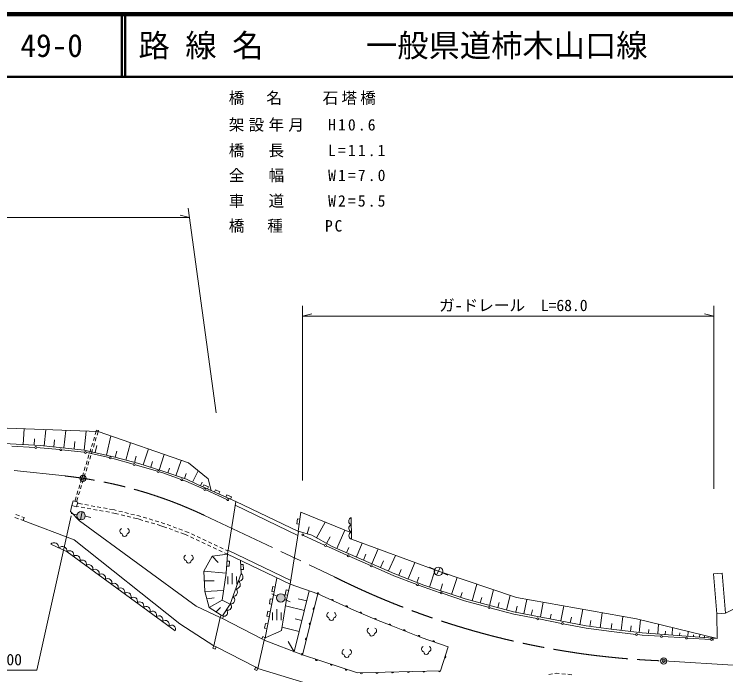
# Model space of a CAD drawing. Units: millimetres, scale not verified. Extents: x 40000 to 680000, y 20000 to 380000.
# Drawn here: x 160535 to 274231, y 274390 to 380000 of the extents above; entities that cross this region are included whole.
import ezdxf
from ezdxf.enums import TextEntityAlignment as Align

# ---------------------------------------------------------------- set-up
doc = ezdxf.new("R2010")
doc.units = ezdxf.units.MM
doc.header["$LTSCALE"] = 1000
doc.header["$PDMODE"] = 32
doc.header["$PDSIZE"] = 500
doc.linetypes.add('CHAIN', pattern=[18.5, 12, -1.5, 3.5, -1.5])
for name, color, linetype, lineweight in [('M-BGD', 7, 'Continuous', 13), ('M-BMK', 2, 'CHAIN', 13), ('M-BMK-SRVR', 3, 'Continuous', 13), ('M-STR-HTXT', 7, 'Continuous', 13), ('M-TTL', 2, 'Continuous', 140), ('M-TTL-LINE', 7, 'Continuous', 50)]:
    doc.layers.add(name, color=color, linetype=linetype, lineweight=lineweight)
doc.layers.add('M-TTL-TXT', color=7, linetype='Continuous')
doc.styles.add('ＭＳ ゴシック', font='')
doc.styles.get('ＭＳ ゴシック').set_extended_font_data('MS Gothic')

msp = doc.modelspace()

# ---------------------------------------------------------------- hatches: boundary and pattern name
at = {"layer": 'M-BGD'}
for points in [[(171864, 299631, 1), (170552, 300010, 0.00944), (170545, 299985, 0.98129)], [(203716, 286333, 1), (202527, 287005, 0.00944), (202515, 286983, 0.98129)]]:
    msp.add_hatch(color=256, dxfattribs=at).paths.add_polyline_path(points)

# ---------------------------------------------------------------- linework, layer by layer
for p, q in [((173947, 313278), (155877, 313921)), ((161984, 311195), (162115, 313699)), ((165333, 310988), (165603, 313575)), ((168477, 310660), (168769, 313463)), ((171685, 310325), (172012, 313347)), ((173481, 312783), (173706, 313517)), ((173706, 313517), (173993, 313429)), ((173768, 312698), (173993, 313429)), ((188394, 308261), (173947, 313278)), ((163698, 311105), (163750, 312093)), ((166847, 310830), (166963, 311946)), ((170088, 310492), (170213, 311688)), ((173187, 311827), (173363, 312400)), ((173474, 311742), (173651, 312315)), ((175262, 309512), (175960, 312579)), ((155700, 311524), (164727, 311051)), ((163839, 310739), (160143, 310920)), ((164672, 310699), (164138, 310725)), ((167822, 310386), (164672, 310699)), ((164727, 311051), (171685, 310325)), ((172599, 309915), (172775, 310489)), ((172886, 309830), (173063, 310404)), ((172893, 310871), (173069, 311444)), ((173180, 310786), (173357, 311360)), ((173454, 309923), (173710, 311049)), ((178373, 308723), (179126, 311480)), ((181160, 307931), (181970, 310492)), ((171664, 310005), (168121, 310357)), ((171800, 309975), (171664, 310005)), ((171685, 310325), (176599, 309207)), ((175705, 309108), (172093, 309910)), ((172305, 308959), (172481, 309533)), ((172592, 308874), (172769, 309448)), ((176676, 309186), (176941, 310154)), ((179747, 308348), (180013, 309320)), ((183708, 307125), (184495, 309615)), ((172011, 308004), (172187, 308577)), ((172298, 307919), (172475, 308492)), ((176485, 308935), (175998, 309043)), ((179560, 308047), (176485, 308935)), ((176599, 309207), (180458, 308154)), ((180458, 308154), (184260, 306951)), ((182336, 307559), (182627, 308481)), ((186383, 306219), (187226, 308666)), ((191550, 305704), (188394, 308261)), ((171717, 307048), (171893, 307621)), ((172004, 306963), (172181, 307536)), ((183403, 306937), (179848, 307964)), ((185075, 306670), (185333, 307419)), ((189038, 305170), (189926, 307020)), ((171423, 306092), (171599, 306665)), ((171710, 306007), (171887, 306581)), ((184130, 306728), (183691, 306854)), ((187183, 305631), (184130, 306728)), ((184260, 306951), (188045, 305647)), ((187744, 305750), (188027, 306573)), ((170835, 304180), (171011, 304754)), ((171129, 305136), (171305, 305710)), ((171416, 305051), (171593, 305625)), ((187965, 305351), (187465, 305530)), ((190861, 304064), (187965, 305351)), ((188045, 305647), (189822, 304794)), ((195936, 302116), (189822, 304794)), ((190275, 304595), (190543, 305207)), ((190841, 304784), (190681, 304418)), ((191574, 304463), (190841, 304784)), ((192009, 303836), (191550, 305704)), ((170541, 303225), (170717, 303798)), ((170828, 303140), (171005, 303713)), ((171122, 304095), (171299, 304669)), ((194516, 302440), (191135, 303942)), ((191413, 304097), (191574, 304463)), ((192673, 303982), (192513, 303615)), ((193406, 303661), (192673, 303982)), ((193245, 303294), (193406, 303661)), ((170197, 302108), (170423, 302842)), ((170486, 302026), (170711, 302757)), ((194505, 303179), (194345, 302813)), ((195238, 302858), (194505, 303179)), ((195077, 302492), (195238, 302858)), ((169531, 300491), (169739, 301433)), ((169739, 301433), (169950, 302178)), ((169739, 301433), (170484, 301223)), ((169950, 302178), (170694, 301967)), ((170484, 301223), (170694, 301967)), ((170513, 301327), (170822, 301271)), ((170650, 301811), (171435, 301668)), ((171828, 301596), (172419, 301489)), ((172812, 301417), (173402, 301310)), ((194594, 293669), (195935, 302113)), ((205853, 296681), (195837, 301494)), ((205952, 297299), (195935, 302113)), ((170966, 298981), (169531, 300491)), ((171384, 300480), (171128, 299142)), ((171216, 301199), (171806, 301092)), ((172200, 301020), (172790, 300913)), ((173184, 300841), (173774, 300734)), ((173796, 301238), (174386, 301131)), ((174167, 300662), (174758, 300555)), ((174780, 301059), (175370, 300951)), ((175151, 300483), (175742, 300376)), ((175764, 300880), (176548, 300737)), ((176135, 300304), (176444, 300248)), ((176444, 300248), (177215, 300059)), ((176548, 300737), (176847, 300664)), ((177235, 300569), (177818, 300426)), ((178207, 300331), (178790, 300188)), ((206353, 300407), (205911, 297329)), ((206353, 300407), (214408, 297071)), ((160645, 299528), (161210, 299326)), ((160803, 300003), (161368, 299800)), ((161586, 299191), (161954, 299059)), ((161744, 299665), (162123, 299529)), ((162123, 299529), (161954, 299059)), ((161954, 299059), (170102, 295982)), ((169648, 300156), (170545, 299985)), ((171900, 299724), (172797, 299552)), ((177604, 299964), (178187, 299821)), ((178575, 299726), (179158, 299584)), ((179178, 300093), (179761, 299951)), ((179546, 299488), (180318, 299300)), ((180149, 299856), (180448, 299783)), ((180318, 299300), (181081, 299074)), ((180448, 299783), (180745, 299695)), ((181129, 299581), (181704, 299411)), ((182088, 299298), (182663, 299128)), ((205793, 299321), (205679, 298529)), ((206189, 299264), (205793, 299321)), ((214368, 299531), (214425, 296056)), ((189623, 285360), (170966, 298981)), ((181465, 298961), (182040, 298791)), ((182424, 298677), (182999, 298507)), ((183047, 299014), (183622, 298844)), ((183383, 298394), (184146, 298168)), ((184006, 298731), (184303, 298643)), ((184146, 298168), (184894, 297895)), ((184303, 298643), (184599, 298535)), ((184974, 298398), (185538, 298192)), ((185914, 298055), (186477, 297849)), ((205679, 298529), (206075, 298472)), ((207355, 296909), (207682, 298035)), ((208828, 296291), (210216, 298807)), ((185270, 297758), (185833, 297552)), ((186209, 297415), (186772, 297209)), ((186853, 297712), (187416, 297506)), ((187148, 297071), (187896, 296798)), ((187792, 297368), (188088, 297261)), ((187896, 296798), (188346, 296588)), ((188088, 297261), (188482, 297076)), ((188845, 296907), (189388, 296653)), ((204610, 288856), (205952, 297299)), ((208100, 296692), (205911, 297329)), ((212099, 294577), (213371, 297501)), ((170102, 295982), (187009, 282523)), ((188708, 296419), (189252, 296165)), ((189614, 295996), (190158, 295742)), ((189751, 296484), (190294, 296230)), ((190657, 296060), (191200, 295806)), ((191563, 295637), (192106, 295383)), ((206776, 296683), (210130, 295120)), ((211317, 294918), (208100, 296692)), ((210456, 295393), (211029, 296432)), ((228317, 290958), (214425, 296056)), ((190520, 295572), (191064, 295318)), ((191426, 295149), (191970, 294895)), ((192332, 294726), (192876, 294472)), ((192469, 295214), (193012, 294960)), ((193375, 294790), (193918, 294536)), ((210402, 294993), (211216, 294614)), ((211216, 294614), (213780, 293484)), ((221348, 290553), (211317, 294918)), ((213640, 293907), (213999, 294734)), ((215203, 293227), (216157, 295420)), ((217675, 292151), (218700, 294506)), ((190853, 290952), (192165, 293338)), ((192165, 293338), (194594, 293669)), ((192165, 293338), (193100, 292322)), ((193238, 294302), (193782, 294048)), ((194144, 293879), (194594, 293669)), ((194281, 294367), (194675, 294183)), ((194425, 290654), (194594, 293669)), ((204610, 288856), (194594, 293669)), ((204709, 289474), (194692, 294287)), ((214054, 293363), (217440, 291871)), ((216322, 292740), (216721, 293656)), ((220358, 290984), (221444, 293480)), ((194931, 292539), (194532, 292561)), ((194886, 291740), (194931, 292539)), ((196798, 290569), (196664, 292674)), ((219061, 291548), (219518, 292598)), ((223478, 289707), (224528, 292348)), ((194487, 291762), (194886, 291740)), ((197105, 292046), (196705, 292021)), ((196757, 291222), (197156, 291248)), ((197156, 291248), (197105, 292046)), ((217714, 291750), (221197, 290215)), ((221984, 290301), (222346, 291212)), ((226871, 291615), (227705, 291242)), ((226891, 288410), (227801, 291147)), ((228596, 291552), (228015, 290316)), ((191006, 287701), (190853, 290952)), ((190853, 290952), (194425, 290654)), ((193762, 286342), (194425, 290654)), ((194683, 288868), (194676, 290092)), ((195383, 288872), (195373, 290622)), ((196083, 288876), (196076, 290101)), ((221197, 290215), (224841, 288843)), ((221348, 290553), (225980, 288713)), ((224845, 289164), (225166, 289972)), ((240776, 286744), (228317, 290958)), ((228950, 290684), (229798, 290305)), ((230403, 287242), (231303, 289948)), ((273648, 290654), (272259, 290541)), ((272783, 284150), (272259, 290541)), ((274172, 284264), (273648, 290654)), ((190925, 289423), (192470, 289409)), ((202519, 289860), (200637, 280303)), ((204610, 288856), (204006, 286139)), ((204610, 288856), (209052, 287350)), ((228630, 287831), (228988, 288907)), ((233720, 286217), (234428, 288891)), ((191006, 287701), (193998, 287880)), ((191684, 285157), (191006, 287701)), ((201843, 288495), (201688, 287710)), ((201688, 287710), (202081, 287633)), ((202235, 288417), (201843, 288495)), ((204005, 287975), (203831, 287194)), ((204395, 287888), (204005, 287975)), ((207678, 287816), (205280, 278063)), ((225122, 288737), (225879, 288452)), ((225879, 288452), (228615, 287517)), ((225980, 288713), (232564, 286523)), ((236472, 285488), (237131, 287976)), ((191315, 286540), (192509, 286684)), ((201456, 286532), (201302, 285748)), ((201849, 286455), (201456, 286532)), ((201681, 287358), (202515, 286983)), ((203831, 287194), (204221, 287107)), ((207284, 286212), (205883, 286557)), ((228899, 287420), (232504, 286189)), ((231847, 286761), (232107, 287542)), ((232564, 286523), (240301, 284474)), ((235001, 285878), (235234, 286757)), ((239172, 284773), (239783, 287080)), ((240776, 286744), (259977, 283332)), ((191684, 285157), (193762, 286342)), ((195044, 285705), (193762, 286342)), ((201302, 285748), (201694, 285670)), ((203220, 281486), (204006, 286139)), ((203772, 286415), (204605, 286040)), ((206902, 284660), (203881, 285403)), ((232504, 286189), (236261, 285180)), ((237814, 285133), (238034, 285961)), ((241978, 284146), (242429, 286450)), ((244611, 283630), (245071, 285980)), ((247882, 282990), (248354, 285397)), ((193433, 283554), (189623, 285360)), ((193616, 283910), (191684, 285157)), ((192785, 284447), (193511, 285120)), ((201070, 284570), (200915, 283785)), ((201462, 284493), (201070, 284570)), ((201813, 283102), (201806, 284327)), ((202513, 283106), (202503, 284856)), ((203213, 283110), (203206, 284335)), ((236551, 285102), (240357, 284080)), ((251932, 282197), (240301, 284474)), ((240689, 284398), (240872, 285334)), ((243156, 283915), (243328, 284793)), ((250895, 282400), (251377, 284860)), ((254184, 281899), (254502, 284305)), ((274172, 284264), (272783, 284150)), ((192454, 279021), (193433, 283554)), ((193616, 283910), (193433, 283554)), ((193433, 283554), (193789, 283371)), ((193616, 283910), (193972, 283727)), ((193972, 283727), (193789, 283371)), ((200098, 280130), (193789, 283371)), ((200915, 283785), (201307, 283708)), ((206513, 283080), (205439, 283344)), ((240357, 284080), (244048, 283368)), ((244343, 283311), (247976, 282611)), ((246175, 283324), (246320, 284064)), ((249394, 282693), (249570, 283589)), ((257537, 281488), (257787, 283721)), ((259977, 283332), (272857, 280204)), ((260384, 281169), (260610, 283178)), ((272857, 280204), (272783, 284150)), ((187009, 282523), (192454, 279021)), ((200683, 282608), (200528, 281823)), ((201076, 282531), (200683, 282608)), ((206082, 281324), (203308, 282006)), ((248270, 282554), (251919, 281850)), ((255903, 281672), (251932, 282197)), ((252524, 282118), (252646, 283042)), ((255903, 281672), (256022, 282575)), ((259011, 281323), (259111, 282209)), ((263390, 280922), (263508, 282474)), ((200528, 281823), (200921, 281746)), ((202842, 281274), (200637, 280303)), ((203220, 281486), (202842, 281274)), ((251919, 281850), (255989, 281286)), ((260898, 281111), (255903, 281672)), ((255989, 281286), (259840, 280854)), ((272857, 280204), (260898, 281111)), ((261891, 281036), (261936, 281625)), ((264555, 280834), (264596, 281376)), ((265645, 280751), (265735, 281934)), ((266856, 280659), (266887, 281070)), ((268151, 280561), (268210, 281333)), ((270046, 280418), (270081, 280878)), ((199475, 275414), (200454, 279947)), ((200281, 280486), (200098, 280130)), ((200098, 280130), (200454, 279947)), ((200281, 280486), (200637, 280303)), ((200637, 280303), (200454, 279947)), ((200454, 279947), (206571, 277559)), ((260138, 280821), (260890, 280736)), ((260890, 280736), (263827, 280543)), ((264126, 280523), (267818, 280279)), ((268118, 280260), (271810, 280016)), ((269065, 280492), (269087, 280780)), ((270838, 280358), (270852, 280547)), ((272109, 279996), (272328, 279982)), ((192454, 279021), (192272, 278665)), ((192272, 278665), (192627, 278482)), ((192454, 279021), (192810, 278838)), ((192810, 278838), (192627, 278482)), ((199119, 275596), (192810, 278838)), ((205280, 278063), (204283, 279689)), ((199119, 275596), (198937, 275241)), ((198937, 275241), (199292, 275058)), ((199119, 275596), (199475, 275414)), ((199475, 275414), (199292, 275058)), ((206835, 273156), (199475, 275414)), ((245933, 274442), (246526, 274535)), ((246921, 274597), (247249, 274648)), ((247249, 274648), (247622, 274609)), ((248019, 274567), (248616, 274505)), ((249014, 274463), (249611, 274400))]:
    msp.add_line(p, q, dxfattribs=at)
for points in [[(186274, 281434), (168974, 294070), (166362, 295280)], [(284609, 292196), (279723, 287065), (274172, 284264)], [(193829, 283800), (195044, 285705), (196798, 290569)]]:
    msp.add_lwpolyline(points, dxfattribs=at)
msp.add_lwpolyline([(229894, 278860), (225556, 280360), (221023, 282138), (218164, 283279), (214792, 284714), (209052, 287350), (206571, 277559), (215386, 274688), (228657, 275037)], close=True, dxfattribs=at)
for centre, radius in [((163988, 310732), 150), ((167971, 310371), 150), ((171946, 309943), 150), ((175851, 309075), 150), ((179704, 308005), 150), ((183547, 306896), 150), ((187324, 305581), 150), ((190998, 304003), 150), ((194654, 302379), 150), ((171208, 299820), 683), ((206640, 296747), 150), ((210266, 295057), 150), ((213917, 293423), 150), ((217577, 291810), 150), ((228313, 290930), 683), ((224982, 288790), 150), ((203121, 286669), 683), ((228757, 287469), 150), ((236406, 285141), 150), ((244195, 283340), 150), ((248123, 282582), 150), ((259989, 280837), 150), ((263977, 280533), 150), ((267968, 280269), 150), ((271959, 280006), 150)]:
    msp.add_circle(centre, radius, dxfattribs=at)
for centre, radius, start, end in [((214597, 298955), 619, 111.69278, 250.1997), ((214616, 297797), 619, 111.69278, 250.1997), ((177860, 297363), 449, 113.78132, 257.61476), ((178163, 296903), 401, 176.86155, 3.80437), ((178462, 297367), 449, 283.05116, 66.88459), ((214635, 296638), 619, 111.69278, 250.1997), ((166902, 294734), 768, 355.5683, 134.70364), ((168208, 294129), 768, 355.5683, 134.70364), ((169396, 293579), 647, 336.9883, 130.72099), ((170414, 292836), 647, 336.9883, 130.72099), ((188103, 293093), 449, 113.78132, 257.61476), ((188705, 293096), 449, 283.05116, 66.88459), ((171431, 292093), 647, 336.9883, 130.72099), ((188407, 292632), 401, 176.86155, 3.80437), ((172449, 291349), 647, 336.9883, 130.72099), ((173467, 290606), 647, 336.9883, 130.72099), ((174484, 289863), 647, 336.9883, 130.72099), ((196421, 290018), 668, 264.7116, 55.61955), ((175502, 289119), 647, 336.9883, 130.72099), ((176520, 288376), 647, 336.9883, 130.72099), ((195983, 288802), 668, 264.7116, 55.61955), ((177537, 287633), 647, 336.9883, 130.72099), ((195544, 287586), 668, 264.7116, 55.61955), ((178555, 286890), 647, 336.9883, 130.72099), ((179573, 286146), 647, 336.9883, 130.72099), ((195106, 286370), 668, 264.7116, 55.61955), ((209058, 287318), 177, 344.13037, 146.53555), ((180590, 285403), 647, 336.9883, 130.72099), ((194682, 285266), 569, 244.43445, 50.50424), ((211329, 286275), 177, 344.13037, 146.53555), ((213601, 285231), 177, 344.13037, 146.53555), ((181608, 284660), 647, 336.9883, 130.72099), ((182625, 283916), 647, 336.9883, 130.72099), ((194075, 284314), 569, 244.43445, 50.50424), ((208469, 284938), 177, 84.57656, 246.98174), ((210909, 283926), 449, 113.78132, 257.61476), ((211511, 283929), 449, 283.05116, 66.88459), ((215888, 284218), 177, 345.74484, 148.15002), ((183643, 283173), 647, 336.9883, 130.72099), ((211213, 283465), 401, 176.86155, 3.80437), ((218189, 283240), 177, 347.03942, 149.4446), ((184661, 282430), 647, 336.9883, 130.72099), ((185678, 281686), 647, 336.9883, 130.72099), ((207855, 282514), 177, 84.57656, 246.98174), ((220511, 282313), 177, 347.03942, 149.4446), ((217391, 281446), 449, 113.78132, 257.61476), ((217694, 280986), 401, 176.86155, 3.80437), ((217993, 281450), 449, 283.05116, 66.88459), ((222837, 281397), 177, 347.37759, 149.78277), ((207241, 280091), 177, 84.57656, 246.98174), ((225164, 280484), 177, 347.37759, 149.78277), ((227522, 279651), 177, 349.72592, 152.1311), ((226062, 278498), 449, 113.78132, 257.61476), ((226665, 278502), 449, 283.05116, 66.88459), ((206626, 277668), 177, 84.57656, 246.98174), ((213366, 278000), 449, 113.78132, 257.61476), ((213670, 277540), 401, 176.86155, 3.80437), ((213968, 278004), 449, 283.05116, 66.88459), ((226366, 278038), 401, 176.86155, 3.80437), ((229350, 277266), 177, 260.87143, 63.2766), ((208843, 276847), 177, 170.75723, 333.16241), ((211220, 276073), 177, 170.75723, 333.16241), ((213597, 275299), 177, 170.75723, 333.16241), ((215995, 274731), 177, 190.3051, 352.71028), ((218494, 274797), 177, 190.3051, 352.71028), ((220993, 274863), 177, 190.3051, 352.71028), ((223493, 274928), 177, 190.3051, 352.71028), ((225992, 274994), 177, 190.3051, 352.71028), ((228491, 275060), 177, 190.3051, 352.71028)]:
    msp.add_arc(centre, radius, start, end, dxfattribs=at)
at = {"layer": 'M-BMK'}
for p, q in [((168663, 306173), (160535, 307069)), ((190949, 299862), (211694, 290040)), ((264304, 276610), (279557, 275671))]:
    msp.add_line(p, q, dxfattribs=at)
for centre, radius, start, end in [((160995, 236595), 70000, 64.66448, 83.71106), ((268962, 404614), 128089, 243.44287, 267.91589)]:
    msp.add_arc(centre, radius, start, end, dxfattribs=at)
at = {"layer": 'M-BMK-SRVR'}
for centre in [(171527, 305798), (264304, 276610)]:
    msp.add_circle(centre, 500, dxfattribs=at)
for p in [(171527, 305798), (264304, 276610)]:
    msp.add_point(p, dxfattribs=at)
at = {"layer": 'M-STR-HTXT'}
for p, q in [((188340, 348986), (192797, 316258)), ((105171, 347489), (188544, 347489)), ((188544, 347489), (187044, 347864)), ((206598, 305459), (206598, 333393)), ((272328, 304111), (272328, 333393)), ((206598, 331723), (208098, 332098)), ((272328, 331723), (270828, 332098)), ((206598, 331723), (272328, 331723)), ((164128, 275132), (169627, 299817)), ((141128, 275132), (164128, 275132))]:
    msp.add_line(p, q, dxfattribs=at)
at = {"layer": 'M-TTL'}
msp.add_line((680000, 380000), (40000, 380000), dxfattribs=at)
at = {"layer": 'M-TTL-LINE'}
for p, q in [((177750, 380000), (177750, 370000)), ((178250, 380000), (178250, 370000)), ((40000, 370000), (680000, 370000))]:
    msp.add_line(p, q, dxfattribs=at)

# ---------------------------------------------------------------- texts
at = {"layer": 'M-STR-HTXT', "style": 'ＭＳ ゴシック'}
for s, p in [('ガ-ドレール\u3000L=68.0', (228424, 331989)), ('ヒューム管 φ300', (142392, 275357))]:
    msp.add_text(s, height=1833, dxfattribs=at).set_placement(p, align=Align.BOTTOM_LEFT)
at = {"layer": 'M-STR-HTXT', "char_height": 1833, "attachment_point": 7, "style": 'ＭＳ ゴシック'}
for s, insert in [('\\T1.2;橋\u3000名\u3000\u3000石塔橋', (194810, 365503)), ('\\T1.27;架設年月\u3000H10.6', (194810, 361207)), ('\\T1.27;橋\u3000長\u3000\u3000L=11.1', (194810, 357109)), ('\\T1.27;全\u3000幅\u3000\u3000W1=7.0', (194810, 353129)), ('\\T1.27;車\u3000道\u3000\u3000W2=5.5', (194810, 349031)), ('\\T1.23;橋\u3000種\u3000\u3000PC', (194810, 345051))]:
    msp.add_mtext(s, dxfattribs=dict(at, insert=insert))
at = {"layer": 'M-TTL-TXT', "style": 'ＭＳ ゴシック'}
for s, p in [('49-0', (161521, 375000)), ('路 線 名', (180380, 375000)), ('一般県道柿木山口線', (216734, 375000))]:
    msp.add_text(s, height=3666, dxfattribs=at).set_placement(p, align=Align.MIDDLE_LEFT)

doc.saveas('drawing.dxf')
